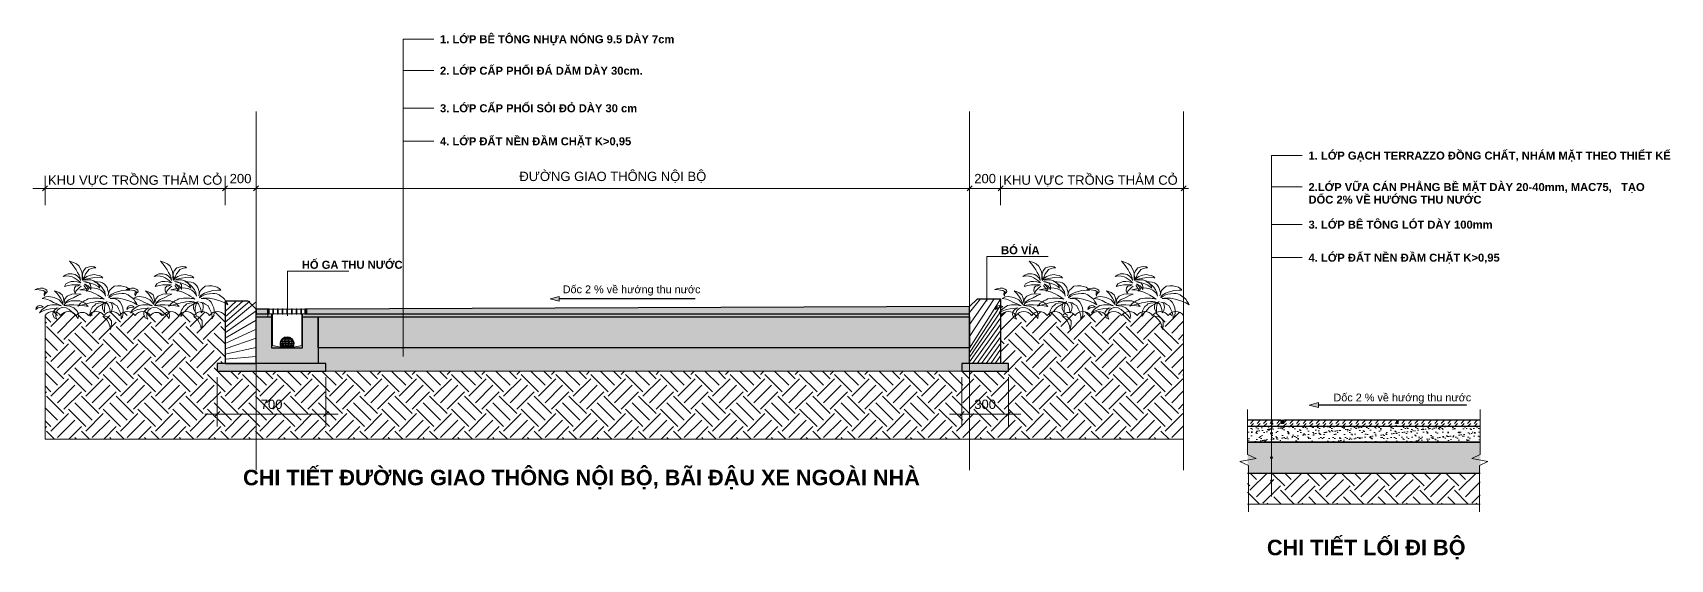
# Model space of a CAD drawing. Header units: millimetres. Extents: x 3688 to 22843, y 1964 to 12296.
# Drawn here: x 12286 to 22843, y 1964 to 5358 of the extents above; entities that cross this region are included whole.
import ezdxf

# ---------------------------------------------------------------- set-up
doc = ezdxf.new("R2010")
doc.units = ezdxf.units.MM
for name, color, linetype, lineweight in [('0-1', 7, 'Continuous', 18), ('A-DETL-GENF', 7, 'Continuous', 18), ('A-DETL-THIN', 7, 'Continuous', 18), ('CHI TIET DUONG GIAO THONG_dwg-1', 7, 'Continuous', 18), ('CHI TIET LOI DI BO_dwg-1', 7, 'Continuous', 18), ('DIM_1_25', 7, 'Continuous', 18), ('G-ANNO-TEXT', 7, 'Continuous', 18), ('G-ANNO-TEXT-1', 7, 'Continuous', 9), ('hatch', 7, 'Continuous', 18), ('NET CAT-2', 250, 'Continuous', 25), ('NETMANH', 7, 'Continuous', 18), ('NETTHAY', 7, 'Continuous', 18)]:
    doc.layers.add(name, color=color, linetype=linetype, lineweight=lineweight)
doc.styles.add('Arial_2', font='arial.ttf', dxfattribs={"height": 60})
doc.styles.add('Arial_3', font='arial.ttf', dxfattribs={"height": 50})
doc.styles.add('Arial_B', font='arialbd.ttf', dxfattribs={"height": 51.587302})
doc.styles.add('Arial_B_1', font='arialbd.ttf', dxfattribs={"height": 100})
pattern_1 = [(188.143, (-53068.3, 60629.23), (-62.528775, 66.718846), [9.525, -104.775]), (133.143, (-53068.3, 60629.23), (-50.61835, -82.90958), [7.62, -83.82]), (238.595, (-53073.51, 60634.79), (-113.14715, -16.19066), [8.095, -89.045]), (184.327, (-53085.25, 60610.31), (-86.92479, 106.09906), [14.287, -157.162]), (234.779, (-53092.49, 60619.15), (-170.9609, -12.9379), [12.143, -133.568]), (129.327, (-53085.25, 60610.31), (-170.96181, -12.93566), [11.43, -125.73]), (159.143, (-53090.47, 60623.516), (-22.34296, 88.66817), [9.525, -104.775]), (104.143, (-53090.47, 60623.52), (-84.46741, -47.97312), [7.62, -83.82]), (209.595, (-53092.33, 60630.905), (-106.81012, 40.69416), [8.095, -89.045]), (175.643, (-53068.297, 60629.23), (-29.360803, -30.458462), [0, -82.804, 0, -85.09, -84.138]), (175.643, (-53068.297, 60629.23), (-29.360803, -30.458462), [-167.894, 0, -84.138]), (145.643, (-53068.297, 60629.23), (-58.30797, -15.01451), [0, -48.514, 0, -80.899, -32.068]), (145.643, (-53068.297, 60629.23), (-58.30797, -15.01451), [-129.413, 0, -32.068]), (105.643, (-53047.203, 60610.332), (-48.583853, 47.371336), [0, -31.75, 0, -99.06, -131.445]), (105.643, (-53047.203, 60610.332), (-48.583853, 47.371336), [-130.81, 0, -131.445]), (95.643, (-53037.744, 60601.86), (-63.64793, 39.952126), [0, -41.275, 0, -65.786, -93.345]), (95.643, (-53037.744, 60601.86), (-63.64793, 39.952126), [-107.061, 0, -93.345])]
pattern_2 = [(45, (-42195.58, 54634.69), (0, 224.5064), [158.75, -158.75]), (45, (-42237.67, 54676.78), (0, 224.5064), [158.75, -158.75]), (45, (-42279.77, 54718.88), (0, 224.5064), [158.75, -158.75]), (135, (-42279.77, 54746.94), (-224.5064, 1e-14), [158.75, -158.75]), (135, (-42237.67, 54789.03), (-224.5064, 1e-14), [158.75, -158.75]), (135, (-42195.58, 54831.13), (-224.5064, 1e-14), [158.75, -158.75])]

# ---------------------------------------------------------------- blocks, each defined once
blk = doc.blocks.new('CHI TIET DUONG GIAO THONG_dwg__ArchTick-2372816-CHI TIẾT CHUNG-CẤU TẠO ĐƯỜNG GIAO THÔNG')
at = {"layer": 'DIM_1_25'}
blk.add_line((3155, 4371), (3123, 4339), dxfattribs=at)
blk = doc.blocks.new('CHI TIET DUONG GIAO THONG_dwg__ArchTick-2372817-CHI TIẾT CHUNG-CẤU TẠO ĐƯỜNG GIAO THÔNG')
at = {"layer": 'NETTHAY'}
blk.add_line((9065, 2916), (9033, 2884), dxfattribs=at)
blk = doc.blocks.new('CHI TIET DUONG GIAO THONG_dwg_tree34-2372818-CHI TIẾT CHUNG-CẤU TẠO ĐƯỜNG GIAO THÔNG')
at = {"layer": 'NETMANH', "flags": 128}
for points in [[(9558, 3725), (9547, 3716), (9536, 3706), (9524, 3692), (9520, 3678), (9513, 3695), (9515, 3714), (9524, 3724), (9539, 3726), (9553, 3732), (9543, 3733), (9519, 3732), (9498, 3732), (9475, 3729), (9450, 3723), (9460, 3739), (9476, 3749), (9493, 3755), (9512, 3755), (9533, 3753), (9547, 3748), (9556, 3745), (9551, 3750), (9540, 3761), (9527, 3770), (9513, 3779), (9500, 3784), (9482, 3789), (9466, 3790), (9442, 3786), (9455, 3796), (9474, 3804), (9499, 3805), (9520, 3800), (9535, 3789), (9548, 3775), (9555, 3761), (9552, 3779), (9546, 3796), (9535, 3813), (9526, 3830), (9512, 3851), (9500, 3867), (9484, 3885), (9510, 3878), (9528, 3869), (9546, 3853), (9555, 3835), (9562, 3820), (9564, 3802), (9567, 3783), (9566, 3763), (9565, 3770), (9564, 3784), (9566, 3805), (9573, 3823), (9589, 3842), (9612, 3850), (9628, 3851), (9644, 3849), (9652, 3843), (9639, 3843), (9625, 3839), (9608, 3832), (9599, 3819), (9586, 3803), (9579, 3784), (9568, 3769), (9570, 3761), (9579, 3776), (9596, 3787), (9618, 3796), (9644, 3799), (9660, 3796), (9677, 3793), (9690, 3786), (9698, 3777), (9692, 3781), (9678, 3782), (9647, 3781), (9620, 3776), (9589, 3770), (9580, 3763), (9595, 3766), (9620, 3765)], [(9340, 3687), (9338, 3698), (9327, 3706), (9314, 3711), (9296, 3711), (9280, 3709), (9269, 3706), (9260, 3701), (9273, 3702), (9287, 3701), (9298, 3699), (9314, 3696), (9325, 3691), (9335, 3686), (9327, 3685), (9321, 3682), (9319, 3677), (9319, 3669), (9323, 3661), (9323, 3669), (9327, 3675), (9330, 3680), (9335, 3683), (9340, 3684)], [(9722, 3620), (9714, 3610), (9712, 3600), (9708, 3587), (9708, 3575), (9708, 3560), (9709, 3553), (9705, 3562), (9699, 3574), (9696, 3581), (9696, 3595), (9698, 3605), (9703, 3613), (9713, 3619), (9726, 3626), (9702, 3613), (9693, 3606), (9682, 3600), (9674, 3595), (9662, 3587), (9651, 3575), (9642, 3563), (9632, 3554), (9627, 3546), (9621, 3538), (9616, 3528), (9615, 3540), (9616, 3557), (9620, 3569), (9625, 3579), (9634, 3593), (9646, 3602), (9654, 3610), (9670, 3614), (9687, 3618), (9705, 3619), (9711, 3620), (9698, 3624), (9683, 3625), (9670, 3626), (9648, 3624), (9629, 3619), (9615, 3616), (9599, 3613), (9582, 3609), (9567, 3605), (9552, 3600), (9536, 3596), (9546, 3605), (9555, 3614), (9566, 3622), (9577, 3630), (9592, 3637), (9603, 3643), (9618, 3645), (9633, 3647), (9645, 3648), (9658, 3648), (9670, 3647), (9681, 3646), (9693, 3645), (9699, 3643), (9706, 3641), (9694, 3650), (9676, 3660), (9666, 3666), (9650, 3676), (9640, 3679), (9628, 3685), (9615, 3690), (9598, 3694), (9584, 3699), (9567, 3701), (9550, 3701), (9581, 3708), (9607, 3711), (9627, 3713), (9644, 3712), (9666, 3707), (9686, 3699), (9699, 3689), (9708, 3678), (9712, 3669), (9715, 3660), (9714, 3672), (9710, 3687), (9703, 3701), (9691, 3718), (9680, 3728), (9667, 3740), (9654, 3748), (9643, 3754), (9661, 3753), (9682, 3751), (9697, 3746), (9708, 3738), (9718, 3727), (9725, 3716), (9729, 3702), (9733, 3691), (9734, 3683), (9734, 3673), (9730, 3662), (9736, 3682), (9742, 3697), (9755, 3710), (9771, 3724), (9795, 3727), (9816, 3727), (9832, 3723), (9850, 3717), (9862, 3709), (9870, 3702), (9872, 3699), (9852, 3698), (9821, 3697), (9801, 3691), (9784, 3686), (9768, 3679), (9757, 3673), (9745, 3666), (9738, 3657), (9736, 3649), (9751, 3660), (9767, 3668), (9783, 3673), (9799, 3676), (9821, 3677)], [(9620, 3765), (9641, 3758), (9662, 3744), (9674, 3729), (9679, 3711), (9667, 3722), (9648, 3733), (9628, 3741), (9613, 3745), (9596, 3748), (9575, 3755), (9591, 3753), (9609, 3746), (9619, 3734)], [(9619, 3734), (9620, 3717), (9620, 3703), (9615, 3713), (9604, 3727), (9585, 3738), (9579, 3737), (9586, 3733), (9601, 3716), (9603, 3703), (9592, 3692), (9593, 3704), (9585, 3719), (9576, 3729)], [(9437, 3588), (9462, 3584), (9482, 3573), (9501, 3557), (9525, 3535), (9540, 3515), (9542, 3538), (9535, 3561), (9511, 3585), (9485, 3596), (9446, 3599), (9481, 3604), (9512, 3605), (9553, 3601), (9580, 3598), (9604, 3593), (9583, 3614), (9549, 3629), (9495, 3631), (9460, 3618), (9449, 3605), (9462, 3623), (9482, 3638), (9508, 3650), (9535, 3665), (9558, 3672), (9529, 3676), (9499, 3673), (9469, 3661), (9454, 3643), (9448, 3618), (9444, 3648), (9436, 3668), (9416, 3684), (9387, 3694), (9406, 3676), (9425, 3648), (9438, 3624), (9442, 3606), (9416, 3637), (9385, 3652), (9350, 3658), (9331, 3656), (9308, 3646), (9336, 3640), (9358, 3633), (9381, 3620), (9409, 3608), (9432, 3598), (9402, 3604), (9370, 3604), (9344, 3600), (9321, 3585), (9304, 3572), (9290, 3553), (9314, 3565), (9337, 3574), (9361, 3578), (9384, 3581), (9411, 3585), (9391, 3574), (9377, 3558), (9376, 3542), (9384, 3521), (9402, 3511), (9395, 3527), (9396, 3545), (9404, 3568), (9419, 3581), (9433, 3586)], [(9821, 3677), (9835, 3677), (9847, 3674), (9862, 3669), (9874, 3658), (9885, 3651), (9897, 3640), (9906, 3626), (9915, 3613), (9919, 3604), (9898, 3616), (9873, 3627), (9851, 3634), (9830, 3641), (9809, 3644), (9800, 3647), (9777, 3648), (9760, 3648), (9745, 3645), (9755, 3645), (9771, 3646), (9785, 3641), (9799, 3632), (9810, 3621), (9818, 3606), (9827, 3585), (9830, 3565), (9830, 3552), (9828, 3538), (9824, 3526), (9816, 3513), (9816, 3532), (9810, 3556), (9800, 3578), (9791, 3597), (9772, 3609), (9760, 3617), (9737, 3622), (9752, 3616), (9758, 3603), (9760, 3587), (9757, 3570), (9752, 3559), (9745, 3552), (9745, 3561), (9744, 3573), (9740, 3586), (9734, 3600), (9728, 3610), (9722, 3617)]]:
    blk.add_lwpolyline(points, dxfattribs=at)
for points in [[(9303, 3598), (9292, 3599), (9284, 3598), (9276, 3595), (9273, 3590), (9269, 3584), (9266, 3575), (9274, 3580), (9281, 3584), (9292, 3587), (9301, 3589), (9309, 3590), (9313, 3591), (9312, 3593)], [(9727, 3526), (9741, 3515), (9753, 3501), (9753, 3484), (9752, 3467), (9747, 3446), (9743, 3469), (9734, 3491), (9725, 3505), (9712, 3518), (9704, 3524), (9699, 3529), (9705, 3530)]]:
    blk.add_lwpolyline(points, close=True, dxfattribs=at)
blk = doc.blocks.new('CHI TIET DUONG GIAO THONG_dwg_A$C2C227CB5-2372819-CHI TIẾT CHUNG-CẤU TẠO ĐƯỜNG GIAO THÔNG')
blk.add_blockref('CHI TIET DUONG GIAO THONG_dwg_tree34-2372818-CHI TIẾT CHUNG-CẤU TẠO ĐƯỜNG GIAO THÔNG', (0, 0))
blk = doc.blocks.new('CHI TIET DUONG GIAO THONG_dwg-2372815-CHI TIẾT CHUNG-CẤU TẠO ĐƯỜNG GIAO THÔNG')
at = {"layer": '0-1'}
h = blk.add_hatch(dxfattribs=at)
h.set_pattern_fill('FP_12', color=256, style=0, pattern_type=2)
h.set_pattern_definition([(188.143, (-53068.3, 60629.23), (-125.0577, 133.43868), [19.05, -209.55]), (133.143, (-53068.3, 60629.23), (-101.23738, -165.81843), [15.24, -167.641]), (238.595, (-53078.72, 60640.35), (-226.29482, -32.38218), [16.19, -178.09]), (184.327, (-53102.2, 60591.4), (-173.8486, 212.1982), [28.575, -314.325]), (234.779, (-53116.68, 60609.08), (-341.9226, -25.87524), [24.285, -267.136]), (129.327, (-53102.2, 60591.4), (-341.9222, -25.8715), [22.86, -251.46]), (159.143, (-53112.64, 60617.8), (-44.68557, 177.33727), [19.05, -209.55]), (104.143, (-53112.64, 60617.8), (-168.93482, -95.94625), [15.24, -167.64]), (209.595, (-53116.36, 60632.58), (-213.6211, 81.3878), [16.19, -178.09]), (175.643, (-53068.3, 60629.23), (-58.721606, -60.916924), [0, -165.608, 0, -170.18, -168.275]), (175.643, (-53068.3, 60629.23), (-58.721606, -60.916924), [-335.788, 0, -168.275]), (145.643, (-53068.3, 60629.23), (-116.61594, -30.02902), [0, -97.028, 0, -161.798, -64.135]), (145.643, (-53068.3, 60629.23), (-116.61594, -30.02902), [-258.826, 0, -64.135]), (105.643, (-53026.11, 60591.435), (-97.16674, 94.74294), [0, -63.5, 0, -198.12, -262.89]), (105.643, (-53026.11, 60591.435), (-97.16674, 94.74294), [-261.62, 0, -262.89]), (95.643, (-53007.19, 60574.49), (-127.29486, 79.90435), [0, -82.55, 0, -131.572, -186.69]), (95.643, (-53007.19, 60574.49), (-127.29486, 79.90435), [-214.122, 0, -186.69])])
h.paths.add_polyline_path([(4799, 3327), (4799, 3527), (9099, 3527), (9099, 3547), (4794, 3547), (4794, 3341), (4739, 3331), (4660, 3331), (4604, 3341), (4604, 3547), (4499, 3547), (4499, 3527), (4599, 3527), (4599, 3327)])
at = {"layer": 'A-DETL-GENF'}
blk.add_hatch(color=256, dxfattribs=at).paths.add_polyline_path([(6453, 3627), (6453, 3642), (7329, 3642), (7329, 3644), (6453, 3644), (6453, 3658), (6394, 3643)])
at = {"layer": 'hatch'}
h = blk.add_hatch(dxfattribs=at)
h.set_pattern_fill('FP_13', color=256, style=0, pattern_type=2)
h.set_pattern_definition([(45, (-608986770.747, -999945172.77), (-26.5165042945, 26.5165042945), [])])
h.paths.add_polyline_path([(4499, 3227), (4499, 3627), (4349, 3627), (4299, 3577), (4299, 3227), (4452, 3227)])
h = blk.add_hatch(dxfattribs=at)
h.set_pattern_fill('FP_8', color=256, style=0, pattern_type=2)
h.set_pattern_definition([(0, (-53068.297, 60629.23), (20.32, 20.32), [39.688, -0.953]), (0, (-53088.617, 60630.183), (20.32, 20.32), [39.688, -0.953]), (90, (-53068.297, 60629.23), (-20.32, 20.32), [0, -21.273, 19.368, 0]), (90, (-53069.25, 60629.23), (-20.32, 20.32), [0, -21.273, 19.368, 0])])
h.paths.add_polyline_path([(4499, 3547), (4574, 3547), (4574, 3577), (4499, 3577), (4499, 3547)])
h.paths.add_polyline_path([(9099, 3547), (9099, 3593), (4824, 3577), (4824, 3547), (9099, 3547)])
h = blk.add_hatch(dxfattribs=at)
h.set_pattern_fill('FP_9', color=256, style=0, pattern_type=2)
h.set_pattern_definition([(45, (-608981970.742, -999945172.77), (-26.5165042945, 26.5165042945), [])])
h.paths.add_polyline_path([(9099, 3227), (9299, 3227), (9299, 3643), (9149, 3643), (9099, 3593), (9099, 3327)])
h = blk.add_hatch(dxfattribs=at)
h.set_pattern_fill('FP_14', color=256, style=0, pattern_type=2)
h.set_pattern_definition([(45, (-53068.3, 60629.23), (0, 224.5064), [158.75, -158.75]), (45, (-53110.39, 60671.32), (0, 224.5064), [158.75, -158.75]), (45, (-53152.49, 60713.42), (0, 224.5064), [158.75, -158.75]), (135, (-53152.49, 60741.48), (-224.5064, 1e-14), [158.75, -158.75]), (135, (-53110.39, 60783.58), (-224.5064, 1e-14), [158.75, -158.75]), (135, (-53068.3, 60825.67), (-224.5064, 1e-14), [158.75, -158.75])])
h.paths.add_polyline_path([(6796, 2739), (10479, 2739), (10479, 3535), (10469, 3546), (10457, 3554), (10444, 3560), (10429, 3561), (10415, 3560), (10401, 3554), (10389, 3546), (10379, 3535), (10369, 3546), (10357, 3554), (10344, 3560), (10329, 3561), (10315, 3560), (10301, 3554), (10289, 3546), (10279, 3535), (10269, 3546), (10257, 3554), (10244, 3560), (10229, 3561), (10215, 3560), (10201, 3554), (10189, 3546), (10179, 3535), (10169, 3546), (10157, 3554), (10144, 3560), (10129, 3561), (10115, 3560), (10101, 3554), (10089, 3546), (10079, 3535), (10069, 3546), (10057, 3554), (10044, 3560), (10029, 3561), (10015, 3560), (10001, 3554), (9989, 3546), (9979, 3535), (9969, 3546), (9957, 3554), (9944, 3560), (9929, 3561), (9915, 3560), (9901, 3554), (9889, 3546), (9879, 3535), (9869, 3546), (9857, 3554), (9844, 3560), (9829, 3561), (9815, 3560), (9801, 3554), (9789, 3546), (9779, 3535), (9771, 3544), (9762, 3551), (9751, 3555), (9739, 3556), (9728, 3555), (9717, 3551), (9707, 3544), (9699, 3535), (9689, 3546), (9677, 3554), (9664, 3560), (9649, 3561), (9635, 3560), (9621, 3554), (9608, 3545), (9599, 3535), (9589, 3546), (9577, 3554), (9564, 3560), (9549, 3561), (9535, 3560), (9521, 3554), (9509, 3546), (9499, 3535), (9489, 3546), (9477, 3554), (9464, 3560), (9449, 3561), (9435, 3560), (9421, 3554), (9409, 3546), (9399, 3535), (9389, 3546), (9377, 3554), (9364, 3560), (9349, 3561), (9335, 3560), (9321, 3554), (9309, 3546), (9299, 3535), (9299, 3227), (9349, 3227), (9349, 3177), (4249, 3177), (4249, 3227), (4299, 3227), (4299, 3535), (4289, 3546), (4277, 3554), (4264, 3559), (4249, 3561), (4235, 3559), (4221, 3554), (4209, 3546), (4199, 3535), (4189, 3546), (4177, 3554), (4164, 3559), (4149, 3561), (4135, 3559), (4121, 3554), (4109, 3546), (4099, 3535), (4089, 3546), (4077, 3554), (4064, 3559), (4049, 3561), (4035, 3559), (4021, 3554), (4009, 3546), (3999, 3535), (3989, 3546), (3977, 3554), (3964, 3559), (3949, 3561), (3935, 3559), (3921, 3554), (3909, 3546), (3899, 3535), (3891, 3544), (3882, 3550), (3871, 3554), (3859, 3556), (3848, 3554), (3837, 3550), (3827, 3544), (3819, 3535), (3809, 3546), (3797, 3554), (3784, 3559), (3769, 3561), (3755, 3559), (3741, 3554), (3729, 3546), (3719, 3535), (3709, 3546), (3697, 3554), (3684, 3559), (3669, 3561), (3655, 3559), (3641, 3554), (3629, 3546), (3619, 3535), (3609, 3546), (3597, 3554), (3584, 3559), (3569, 3561), (3555, 3559), (3541, 3554), (3529, 3546), (3519, 3535), (3509, 3546), (3497, 3554), (3484, 3559), (3469, 3561), (3455, 3559), (3441, 3554), (3429, 3546), (3419, 3535), (3411, 3544), (3402, 3550), (3391, 3554), (3379, 3556), (3368, 3554), (3357, 3550), (3347, 3544), (3339, 3535), (3329, 3546), (3317, 3554), (3304, 3559), (3289, 3561), (3275, 3559), (3261, 3554), (3249, 3546), (3239, 3535), (3229, 3546), (3217, 3554), (3204, 3559), (3189, 3561), (3175, 3559), (3161, 3554), (3149, 3546), (3139, 3535), (3139, 2739), (4921, 2739)])
h = blk.add_hatch(dxfattribs=at)
h.set_pattern_fill('FP_10', color=256, style=0, pattern_type=2)
h.set_pattern_definition([(140, (-53068.297, 60629.23), (6.274867, 71.726378), [7.5, -82.5]), (85, (-53068.3, 60629.23), (-75.21952, -13.874986), [6, -66]), (190.451, (-53067.774, 60635.21), (-68.943737, 57.85172), [6.374, -70.114]), (136.184, (-53088.3, 60629.23), (16.55217, 106.72357), [11.25, -123.75]), (186.636, (-53086.92, 60638.12), (-97.41269, 93.46605), [9.561, -105.171]), (81.184, (-53088.3, 60629.23), (-97.41197, 93.46679), [9, -99]), (111, (-53083.297, 60639.23), (40.26176, 59.691188), [7.5, -82.5]), (316, (-53083.3, 60639.23), (36.55429, 67.188356), [6, -66]), (161.451, (-53079.94, 60644.204), (-32.25248, 84.02284), [6.374, -70.114]), (157.5, (-53068.297, 60629.23), (-29.437446, -15.591618), [0, -65.2, 0, -67, -66.25]), (157.5, (-53068.297, 60629.23), (-29.437446, -15.591618), [-132.2, 0, -66.25]), (94.5, (-53068.297, 60629.23), (-38.010319, 28.335092), [0, -38.2, 0, -63.7, -25.25]), (94.5, (-53068.297, 60629.23), (-38.010319, 28.335092), [-101.9, 0, -25.25]), (57.5, (-53068.297, 60606.93), (2.255487, 53.382244), [0, -25, 0, -78, -103.5]), (57.5, (-53068.297, 60606.93), (2.255487, 53.382244), [-103, 0, -103.5]), (47.5, (-53068.297, 60596.93), (-10.010498, 58.318617), [0, -32.5, 0, -51.8, -73.5]), (47.5, (-53068.297, 60596.93), (-10.010498, 58.318617), [-84.3, 0, -73.5]), (45, (-53068.297, 60629.23), (-30.052038, 30.052038), []), (45, (-53080.547, 60629.23), (-30.052038, 30.052038), [])])
h.paths.add_polyline_path([(4899, 3227), (4899, 3327), (9099, 3327), (9099, 3527), (4799, 3527), (4799, 3327), (4599, 3327), (4599, 3527), (4499, 3527), (4499, 3227)])
h = blk.add_hatch(dxfattribs=at)
h.set_pattern_fill('FP_11', color=256, style=0, pattern_type=2)
h.set_pattern_definition(pattern_1)
h.paths.add_polyline_path([(4949, 3177), (9049, 3177), (9049, 3227), (9099, 3227), (9099, 3327), (4899, 3327), (4899, 3227), (4949, 3227)])
h = blk.add_hatch(dxfattribs=at)
h.set_pattern_fill('FP_11', color=256, style=0, pattern_type=2)
h.set_pattern_definition(pattern_1)
h.paths.add_polyline_path([(9299, 3177), (9349, 3177), (9349, 3227), (9049, 3227), (9049, 3177), (9140, 3177)])
h.paths.add_polyline_path([(4921, 3177), (4949, 3177), (4949, 3227), (4249, 3227), (4249, 3177), (4899, 3177)])
at = {"layer": '0-1'}
for p, q in [((4499, 4850), (4499, 2539)), ((9099, 4850), (9099, 2539)), ((10479, 4850), (10479, 2539))]:
    blk.add_line(p, q, dxfattribs=at)
at = {"layer": '0-1', "flags": 128}
for points in [[(4249, 3177), (4249, 3227), (4299, 3227), (4299, 3535)], [(4899, 3327), (4899, 3227), (4949, 3227), (4949, 3177), (9049, 3177), (9049, 3227), (9099, 3227), (9099, 3327), (4899, 3327)]]:
    blk.add_lwpolyline(points, dxfattribs=at)
at = {"layer": 'A-DETL-THIN', "flags": 128}
blk.add_lwpolyline([(7329, 3644), (6453, 3644), (6453, 3658), (6394, 3643), (6453, 3627), (6453, 3642), (7329, 3642)], dxfattribs=at)
at = {"layer": 'DIM_1_25'}
for p, q in [((3139, 4247), (3139, 4435)), ((10479, 4247), (10479, 4435)), ((3059, 4355), (4379, 4355)), ((4219, 4355), (4579, 4355)), ((4419, 4355), (9179, 4355)), ((9019, 4355), (9379, 4355))]:
    blk.add_line(p, q, dxfattribs=at)
at = {"layer": 'DIM_1_25', "flags": 128}
for points in [[(4299, 4435), (4299, 4247)], [(4499, 4435), (4499, 4247)], [(9099, 4435), (9099, 4247)], [(9299, 4435), (9299, 4247)]]:
    blk.add_lwpolyline(points, close=True, dxfattribs=at)
blk.add_lwpolyline([(9267, 4355), (9299, 4355), (10479, 4355), (10511, 4355)], dxfattribs=at)
at = {"layer": 'G-ANNO-TEXT'}
for p, q in [((5447, 3572), (5447, 5149)), ((5447, 5114), (5644, 5114)), ((5447, 3526), (5447, 5003)), ((5447, 4872), (5644, 4872)), ((5447, 3464), (5447, 4754)), ((5447, 4659), (5644, 4659)), ((5447, 3369), (5447, 4520)), ((5447, 3271), (5447, 4303))]:
    blk.add_line(p, q, dxfattribs=at)
at = {"layer": 'G-ANNO-TEXT', "flags": 128}
for points in [[(5447, 3602), (5447, 5317), (5644, 5317)], [(9210, 3627), (9210, 3915), (9606, 3915)], [(4702, 3533), (4702, 3821), (5098, 3821)]]:
    blk.add_lwpolyline(points, dxfattribs=at)
at = {"layer": 'hatch'}
for p, q in [((4688, 3396), (4694, 3331)), ((4699, 3398), (4699, 3331)), ((4710, 3396), (4705, 3331)), ((4655, 3345), (4743, 3345)), ((4657, 3336), (4741, 3336))]:
    blk.add_line(p, q, dxfattribs=at)
at = {"layer": 'hatch', "flags": 128}
for points in [[(3139, 3535), (3139, 2739), (10479, 2739), (10479, 3535)], [(9299, 3535), (9299, 3227), (9349, 3227), (9349, 3177), (4249, 3177), (4249, 3227), (4299, 3227), (4299, 3535)], [(4724, 3331), (4736, 3379), (4662, 3379), (4674, 3331)], [(4718, 3331), (4729, 3387), (4669, 3387), (4681, 3331)], [(4710, 3331), (4720, 3393), (4678, 3393), (4688, 3331)], [(4735, 3331), (4744, 3355), (4654, 3355), (4663, 3331)], [(4730, 3331), (4742, 3368), (4657, 3368), (4668, 3331)]]:
    blk.add_lwpolyline(points, dxfattribs=at)
blk.add_lwpolyline([(4599, 3547), (4599, 3327), (4799, 3327), (4799, 3547), (4794, 3547), (4794, 3341), (4739, 3331), (4660, 3331), (4604, 3341), (4604, 3547)], close=True, dxfattribs=at)
at = {"layer": 'hatch'}
for centre, radius, start, end in [((3189, 3500), 61, 35, 145), ((3289, 3500), 61, 35, 145), ((3379, 3507), 48.8, 35, 145), ((3469, 3500), 61, 35, 145), ((3569, 3500), 61, 35, 145), ((3669, 3500), 61, 35, 145), ((3769, 3500), 61, 35, 145), ((3859, 3507), 48.8, 35, 145), ((3949, 3500), 61, 35, 145), ((4049, 3500), 61, 35, 145), ((4149, 3500), 61, 35, 145), ((4249, 3500), 61, 35, 145), ((9349, 3500), 61, 35, 145), ((9449, 3500), 61, 35, 145), ((9549, 3500), 61, 35, 145), ((9649, 3500), 61, 35, 145), ((9739, 3507), 48.8, 35, 145), ((9829, 3500), 61, 35, 145), ((9929, 3500), 61, 35, 145), ((10029, 3500), 61, 35, 145), ((10129, 3500), 61, 35, 145), ((10229, 3500), 61, 35, 144.9941), ((10329, 3500), 61, 35, 145), ((10429, 3500), 61, 35, 145), ((4699, 3353), 45, 324.913, 215.087)]:
    blk.add_arc(centre, radius, start, end, dxfattribs=at)
at = {"layer": 'NET CAT-2', "flags": 128}
for points in [[(4499, 3577), (4449, 3627), (4299, 3627), (4299, 3227), (4499, 3227)], [(9099, 3593), (4824, 3577), (4824, 3547), (9099, 3547)], [(9099, 3593), (9149, 3643), (9299, 3643), (9299, 3227), (9099, 3227)], [(4574, 3547), (4574, 3577), (4499, 3577), (4499, 3547), (4574, 3547), (4584, 3547), (4584, 3577), (4574, 3577)], [(4607, 3547), (4612, 3547), (4612, 3577), (4607, 3577)], [(4637, 3547), (4642, 3547), (4642, 3577), (4637, 3577)], [(4667, 3547), (4672, 3547), (4672, 3577), (4667, 3577)], [(4697, 3547), (4702, 3547), (4702, 3577), (4697, 3577)], [(4727, 3547), (4732, 3547), (4732, 3577), (4727, 3577)], [(4757, 3547), (4762, 3547), (4762, 3577), (4757, 3577)], [(4787, 3547), (4792, 3547), (4792, 3577), (4787, 3577)], [(4814, 3547), (4824, 3547), (4824, 3577), (4814, 3577)], [(9099, 3327), (4899, 3327), (4899, 3527), (9099, 3527), (9099, 3477)], [(4249, 3177), (4949, 3177), (4949, 3227), (4249, 3227)], [(9049, 3177), (9349, 3177), (9349, 3227), (9049, 3227)]]:
    blk.add_lwpolyline(points, close=True, dxfattribs=at)
blk.add_lwpolyline([(4499, 3327), (4499, 3527), (4599, 3527), (4599, 3327), (4799, 3327), (4799, 3527), (4899, 3527), (4899, 3227), (4499, 3227), (4499, 3327)], dxfattribs=at)
at = {"layer": 'NETMANH'}
for p, q in [((4579, 3577), (4819, 3577)), ((4584, 3547), (4800, 3547))]:
    blk.add_line(p, q, dxfattribs=at)
at = {"layer": 'NETMANH', "flags": 128}
for points in [[(4574, 3547), (4599, 3547), (4599, 3527), (4574, 3527)], [(4799, 3547), (9099, 3547), (9099, 3527), (4799, 3527)]]:
    blk.add_lwpolyline(points, close=True, dxfattribs=at)
at = {"layer": 'NETTHAY'}
for p, q in [((4249, 3137), (4249, 2820)), ((4949, 3137), (4949, 2820)), ((9049, 3137), (9049, 2820)), ((9349, 3137), (9349, 2820)), ((5029, 2900), (4169, 2900)), ((8969, 2900), (9429, 2900))]:
    blk.add_line(p, q, dxfattribs=at)
at = {"layer": 'NETTHAY', "flags": 128}
blk.add_lwpolyline([(9049, 3227), (9049, 3177), (4949, 3177), (4949, 3227), (4899, 3227), (4899, 3327), (9099, 3327), (9099, 3377), (9099, 3227)], close=True, dxfattribs=at)
for name, p in [('CHI TIET DUONG GIAO THONG_dwg__ArchTick-2372816-CHI TIẾT CHUNG-CẤU TẠO ĐƯỜNG GIAO THÔNG', (0, 0)), ('CHI TIET DUONG GIAO THONG_dwg__ArchTick-2372816-CHI TIẾT CHUNG-CẤU TẠO ĐƯỜNG GIAO THÔNG', (1160, 0)), ('CHI TIET DUONG GIAO THONG_dwg__ArchTick-2372816-CHI TIẾT CHUNG-CẤU TẠO ĐƯỜNG GIAO THÔNG', (1360, 0)), ('CHI TIET DUONG GIAO THONG_dwg__ArchTick-2372816-CHI TIẾT CHUNG-CẤU TẠO ĐƯỜNG GIAO THÔNG', (5960, 0)), ('CHI TIET DUONG GIAO THONG_dwg__ArchTick-2372816-CHI TIẾT CHUNG-CẤU TẠO ĐƯỜNG GIAO THÔNG', (7340, 0)), ('CHI TIET DUONG GIAO THONG_dwg_A$C2C227CB5-2372819-CHI TIẾT CHUNG-CẤU TẠO ĐƯỜNG GIAO THÔNG', (-6187, 0)), ('CHI TIET DUONG GIAO THONG_dwg_A$C2C227CB5-2372819-CHI TIẾT CHUNG-CẤU TẠO ĐƯỜNG GIAO THÔNG', (-5601, 0)), ('CHI TIET DUONG GIAO THONG_dwg_A$C2C227CB5-2372819-CHI TIẾT CHUNG-CẤU TẠO ĐƯỜNG GIAO THÔNG', (0, 0)), ('CHI TIET DUONG GIAO THONG_dwg_A$C2C227CB5-2372819-CHI TIẾT CHUNG-CẤU TẠO ĐƯỜNG GIAO THÔNG', (595, 0)), ('CHI TIET DUONG GIAO THONG_dwg__ArchTick-2372817-CHI TIẾT CHUNG-CẤU TẠO ĐƯỜNG GIAO THÔNG', (-4800, 0)), ('CHI TIET DUONG GIAO THONG_dwg__ArchTick-2372817-CHI TIẾT CHUNG-CẤU TẠO ĐƯỜNG GIAO THÔNG', (0, 0))]:
    blk.add_blockref(name, p)
at = {"rotation": 180}
for name, p in [('CHI TIET DUONG GIAO THONG_dwg__ArchTick-2372816-CHI TIẾT CHUNG-CẤU TẠO ĐƯỜNG GIAO THÔNG', (7438, 8710)), ('CHI TIET DUONG GIAO THONG_dwg__ArchTick-2372816-CHI TIẾT CHUNG-CẤU TẠO ĐƯỜNG GIAO THÔNG', (7638, 8710)), ('CHI TIET DUONG GIAO THONG_dwg__ArchTick-2372816-CHI TIẾT CHUNG-CẤU TẠO ĐƯỜNG GIAO THÔNG', (12238, 8710)), ('CHI TIET DUONG GIAO THONG_dwg__ArchTick-2372816-CHI TIẾT CHUNG-CẤU TẠO ĐƯỜNG GIAO THÔNG', (12438, 8710)), ('CHI TIET DUONG GIAO THONG_dwg__ArchTick-2372816-CHI TIẾT CHUNG-CẤU TẠO ĐƯỜNG GIAO THÔNG', (12438, 8710)), ('CHI TIET DUONG GIAO THONG_dwg__ArchTick-2372817-CHI TIẾT CHUNG-CẤU TẠO ĐƯỜNG GIAO THÔNG', (13998, 5800)), ('CHI TIET DUONG GIAO THONG_dwg__ArchTick-2372817-CHI TIẾT CHUNG-CẤU TẠO ĐƯỜNG GIAO THÔNG', (18398, 5800))]:
    blk.add_blockref(name, p, dxfattribs=at)
at = {"layer": 'DIM_1_25', "char_height": 60, "attachment_point": 2, "line_spacing_factor": 0.941778, "style": 'Arial_2'}
for s, insert, width in [('KHU V\\fArial|b0|i0|c254|p34|;ỰC TRỒNG THẢM CỎ', (3719, 4438), 1339.87), ('200', (4399, 4448), 167.48), ('ĐƯ\\fArial|b0|i0|c254|p34|;ỜNG GIAO THÔNG NỘI BỘ', (6799, 4462), 1438.3), ('200', (9199, 4448), 167.48), ('KHU V\\fArial|b0|i0|c254|p34|;ỰC TRỒNG THẢM CỎ', (9879, 4438), 1339.87)]:
    blk.add_mtext(s, dxfattribs=dict(at, insert=insert, width=width))
at = {"layer": 'G-ANNO-TEXT', "attachment_point": 1, "line_spacing_factor": 0.941778}
for s, insert, char_height, width, style in [('1. L\\fArial|b1|i0|c254|p34|;ỚP BÊ TÔNG NHỰA NÓNG 9.5 DÀY 7cm', (5685, 5342), 51.59, 1756.81, 'Arial_B'), ('2. L\\fArial|b1|i0|c254|p34|;ỚP CẤP PHỐI ĐÁ DĂM DÀY 30cm.', (5685, 5139), 51.59, 1516.25, 'Arial_B'), ('3. L\\fArial|b1|i0|c254|p34|;ỚP CẤP PHỐI SỎI ĐỎ DÀY 30 cm', (5685, 4897), 51.59, 1476.46, 'Arial_B'), ('4. L\\fArial|b1|i0|c254|p34|;ỚP ĐẤT NỀN ĐẦM CHẶT K>0,95', (5685, 4684), 51.59, 1428.71, 'Arial_B'), ('BÓ V\\fArial|b1|i0|c254|p34|;ỈA', (9302, 3982), 51.59, 287.09, 'Arial_B'), ('H\\fArial|b1|i0|c254|p34|;Ố GA THU NƯỚC', (4794, 3888), 51.59, 755.37, 'Arial_B'), ('D\\fArial|b0|i0|c254|p34|;ốc 2 % về hướng thu nước', (6476, 3729), 50, 1061.43, 'Arial_3')]:
    blk.add_mtext(s, dxfattribs=dict(at, insert=insert, char_height=char_height, width=width, style=style))
at = {"layer": 'NETTHAY', "char_height": 60, "width": 167.48, "attachment_point": 2, "line_spacing_factor": 0.941778, "style": 'Arial_2'}
for s, insert in [('700', (4599, 2993)), ('300', (9199, 2993))]:
    blk.add_mtext(s, dxfattribs=dict(at, insert=insert))
blk = doc.blocks.new('CHI TIET LOI DI BO_dwg-2372854-CHI TIẾT CHUNG-CẤU TẠO LỐI ĐI BỘ')
at = {"layer": 'A-DETL-GENF'}
for points in [[(3605, 2942), (3605, 2958), (4559, 2958), (4559, 2960), (3605, 2960), (3605, 2974), (3545, 2958)], [(3362, 2840), (3382, 2840), (3382, 2860), (3362, 2860)], [(4108, 2840), (4118, 2840), (4118, 2860), (4108, 2860)]]:
    blk.add_hatch(color=256, dxfattribs=at).paths.add_polyline_path(points)
h = blk.add_hatch(dxfattribs=at)
h.set_pattern_fill('FP_17', color=256, style=0, pattern_type=2)
h.set_pattern_definition([(45, (-19268.013, 3782.983), (-21.213203, 21.213203), [])])
h.paths.add_polyline_path([(3299, 2840), (3362, 2840), (3362, 2860), (3148, 2860), (3148, 2840), (3299, 2840)])
h.paths.add_polyline_path([(4648, 2840), (4648, 2860), (4118, 2860), (4118, 2840), (4438, 2840)])
h.paths.add_polyline_path([(4108, 2840), (4108, 2860), (3382, 2860), (3382, 2840), (3757, 2840)])
h = blk.add_hatch(dxfattribs=at)
h.set_pattern_fill('FP_19', color=256, style=0, pattern_type=2)
h.set_pattern_definition([(45, (-19268.013, 3762.983), (-21.213203, 21.213203), [])])
h.paths.add_polyline_path([(4108, 2820), (4108, 2840), (3382, 2840), (3382, 2820), (3757, 2820)])
h.paths.add_polyline_path([(3362, 2820), (3362, 2840), (3148, 2840), (3148, 2820), (3246, 2820)])
h.paths.add_polyline_path([(4438, 2820), (4648, 2820), (4648, 2840), (4118, 2840), (4118, 2820)])
h = blk.add_hatch(dxfattribs=at)
h.set_pattern_fill('FP_16', color=256, style=0, pattern_type=2)
h.set_pattern_definition([(37.5, (47231.532, 57911.118), (-1.600312, 48.94136), [0, -38.608, 0, -43.18, -41.275]), (37.5, (47231.532, 57911.118), (-1.600312, 48.94136), [-81.788, 0, -41.275]), (7.5, (47231.53, 57911.12), (44.952104, 71.68268), [0, -20.828, 0, -34.798, -13.335]), (7.5, (47231.53, 57911.12), (44.952104, 71.68268), [-55.626, 0, -13.335]), (327.5, (47200.29, 57911.12), (79.098792, 0.143765), [0, -12.7, 0, -45.72, -59.69]), (327.5, (47200.29, 57911.12), (79.098792, 0.143765), [-58.42, 0, -59.69]), (317.5, (47200.29, 57911.12), (76.355215, 22.293055), [0, -6.35, 0, -29.972, -34.29]), (317.5, (47200.29, 57911.12), (76.355215, 22.293055), [-36.322, 0, -34.29])])
h.paths.add_polyline_path([(4438, 2720), (4648, 2720), (4648, 2820), (3148, 2820), (3148, 2720), (4118, 2720)])
h = blk.add_hatch(dxfattribs=at)
h.set_pattern_fill('FP_15', color=256, style=0, pattern_type=2)
h.set_pattern_definition([(50, (47231.53, 57911.12), (54.655453, -4.781508), [5.715, -62.865]), (355, (47231.53, 57911.12), (-10.572763, 57.316584), [4.572, -50.292]), (100.451, (47236.087, 57910.72), (44.08277, 52.534908), [4.857, -53.427]), (46.184, (47231.53, 57926.36), (81.32374, -12.61291), [8.573, -94.298]), (96.636, (47238.31, 57925.31), (71.2202, 74.2286), [7.286, -80.141]), (351.184, (47231.53, 57926.36), (71.22166, 74.22739), [6.858, -75.438]), (21, (47239.15, 57922.55), (45.484615, -30.67949), [5.715, -62.865]), (326, (47239.15, 57922.55), (18.540484, 55.25599), [4.572, -50.292]), (71.451, (47242.94, 57919.99), (64.025087, 24.576316), [4.857, -53.427]), (37.5, (47231.532, 57911.118), (0.9260947, 25.3667183), [0, -49.682, 0, -51.054, -50.482]), (37.5, (47231.532, 57911.118), (0.9260947, 25.3667183), [-100.736, 0, -50.482]), (7.5, (47231.532, 57911.118), (20.045581, 30.054595), [0, -29.108, 0, -48.539, -19.24]), (7.5, (47231.532, 57911.118), (20.045581, 30.054595), [-77.648, 0, -19.24]), (327.5, (47214.54, 57911.118), (40.6768164, -1.7188194), [0, -19.05, 0, -59.436, -78.867]), (327.5, (47214.54, 57911.118), (40.6768164, -1.7188194), [-78.486, 0, -78.867]), (317.5, (47206.92, 57911.118), (44.438316, 7.627942), [0, -24.765, 0, -39.472, -56.007]), (317.5, (47206.92, 57911.118), (44.438316, 7.627942), [-64.237, 0, -56.007])])
h.paths.add_polyline_path([(4438, 2520), (4648, 2520), (4648, 2720), (3148, 2720), (3148, 2520), (3757, 2520)])
at = {"layer": 'G-ANNO-TEXT'}
for points in [[(3302, 2839), (3304, 2839), (3306, 2840), (3307, 2841), (3308, 2842), (3309, 2844), (3309, 2846), (3309, 2848), (3308, 2849), (3307, 2851), (3306, 2852), (3304, 2853), (3302, 2853), (3301, 2853), (3299, 2852), (3297, 2851), (3296, 2849), (3296, 2848), (3295, 2846), (3296, 2844), (3296, 2842), (3297, 2841), (3299, 2840), (3301, 2839)], [(3302, 2769), (3304, 2769), (3306, 2770), (3307, 2771), (3309, 2773), (3309, 2774), (3309, 2776), (3309, 2778), (3309, 2780), (3307, 2781), (3306, 2782), (3304, 2783), (3302, 2783), (3301, 2783), (3299, 2782), (3298, 2781), (3296, 2780), (3296, 2778), (3295, 2776), (3296, 2774), (3296, 2773), (3298, 2771), (3299, 2770), (3301, 2769)], [(3302, 2612), (3304, 2612), (3306, 2613), (3307, 2614), (3309, 2616), (3309, 2617), (3309, 2619), (3309, 2621), (3309, 2623), (3307, 2624), (3306, 2625), (3304, 2626), (3302, 2626), (3301, 2626), (3299, 2625), (3298, 2624), (3296, 2622), (3296, 2621), (3295, 2619), (3296, 2617), (3296, 2616), (3298, 2614), (3299, 2613), (3301, 2612)], [(3302, 2463), (3304, 2463), (3306, 2464), (3307, 2465), (3309, 2466), (3309, 2468), (3309, 2470), (3309, 2471), (3309, 2473), (3307, 2475), (3306, 2476), (3304, 2476), (3302, 2477), (3301, 2476), (3299, 2476), (3298, 2475), (3296, 2473), (3296, 2471), (3295, 2470), (3296, 2468), (3296, 2466), (3298, 2465), (3299, 2464), (3301, 2463)]]:
    blk.add_hatch(color=256, dxfattribs=at).paths.add_polyline_path(points)
at = {"layer": 'hatch'}
h = blk.add_hatch(dxfattribs=at)
h.set_pattern_fill('FP_18', color=256, style=0, pattern_type=2)
h.set_pattern_definition(pattern_2)
h.paths.add_polyline_path([(4648, 2418), (4648, 2518), (3148, 2518), (3148, 2418), (4438, 2418)])
h = blk.add_hatch(dxfattribs=at)
h.set_pattern_fill('FP_18', color=256, style=0, pattern_type=2)
h.set_pattern_definition(pattern_2)
h.paths.add_polyline_path([(3757, 2320), (4648, 2320), (4648, 2420), (3148, 2420), (3148, 2320)])
at = {"layer": 'A-DETL-THIN'}
blk.add_line((4648, 2520), (3148, 2520), dxfattribs=at)
at = {"layer": 'A-DETL-THIN', "flags": 128}
for points in [[(3605, 2960), (3605, 2974), (3545, 2958), (3605, 2942), (3605, 2958), (4559, 2958), (4559, 2960)], [(3382, 2860), (3362, 2860), (3362, 2840), (3382, 2840)], [(4118, 2860), (4108, 2860), (4108, 2840), (4118, 2840)]]:
    blk.add_lwpolyline(points, close=True, dxfattribs=at)
at = {"layer": 'G-ANNO-TEXT'}
for p, q in [((3302, 2822), (3302, 4400)), ((3302, 4364), (3500, 4364)), ((3302, 2776), (3302, 4253)), ((3302, 4122), (3500, 4122)), ((3302, 2714), (3302, 4004)), ((3302, 3909), (3500, 3909)), ((3302, 2619), (3302, 3770)), ((3302, 2522), (3302, 3553)), ((3302, 2470), (3302, 3390)), ((3302, 2369), (3302, 3213))]:
    blk.add_line(p, q, dxfattribs=at)
at = {"layer": 'G-ANNO-TEXT', "flags": 128}
blk.add_lwpolyline([(3302, 2852), (3302, 4567), (3500, 4567)], dxfattribs=at)
at = {"layer": 'G-ANNO-TEXT'}
for centre in [(3302, 2846), (3302, 2776), (3302, 2619), (3302, 2470)]:
    blk.add_circle(centre, 7, dxfattribs=at)
at = {"layer": 'hatch'}
blk.add_line((3148, 2320), (4648, 2320), dxfattribs=at)
at = {"layer": 'hatch', "flags": 128}
for points in [[(3153, 2269), (3153, 2569), (3099, 2594), (3203, 2614), (3148, 2640), (3148, 2930)], [(4643, 2269), (4643, 2569), (4698, 2594), (4594, 2614), (4648, 2640), (4648, 2930)]]:
    blk.add_lwpolyline(points, dxfattribs=at)
at = {"layer": 'NET CAT-2'}
for p, q in [((3362, 2860), (3148, 2860)), ((4108, 2860), (3382, 2860)), ((4648, 2860), (4118, 2860)), ((4648, 2820), (3148, 2820)), ((3148, 2520), (4648, 2520))]:
    blk.add_line(p, q, dxfattribs=at)
at = {"layer": 'NET CAT-2', "flags": 128}
blk.add_lwpolyline([(4648, 2720), (3148, 2720)], close=True, dxfattribs=at)
at = {"layer": 'G-ANNO-TEXT', "attachment_point": 1, "line_spacing_factor": 0.941778}
for s, insert, char_height, width, style in [('1. L\\fArial|b1|i0|c254|p34|;ỚP GẠCH TERRAZZO ĐỒNG CHẤT, NHÁM MẶT THEO THIẾT KẾ', (3541, 4592), 51.59, 2712.44, 'Arial_B'), ('2.L\\fArial|b1|i0|c254|p34|;ỚP VỮA CÁN PHẲNG BỀ MẶT DÀY 20-40mm, MAC75,   TẠO DỐC 2% VỀ HƯỚNG THU NƯỚC', (3541, 4389), 51.587, 2261.9, 'Arial_B'), ('3. L\\fArial|b1|i0|c254|p34|;ỚP BÊ TÔNG LÓT DÀY 100mm', (3541, 4147), 51.59, 1381.62, 'Arial_B'), ('4. L\\fArial|b1|i0|c254|p34|;ỚP ĐẤT NỀN ĐẦM CHẶT K>0,95', (3541, 3934), 51.59, 1428.76, 'Arial_B'), ('D\\fArial|b0|i0|c254|p34|;ốc 2 % về hướng thu nước', (3702, 3032), 50, 1061.47, 'Arial_3')]:
    blk.add_mtext(s, dxfattribs=dict(at, insert=insert, char_height=char_height, width=width, style=style))

msp = doc.modelspace()

# ---------------------------------------------------------------- block references
at = {"layer": 'CHI TIET DUONG GIAO THONG_dwg-1'}
msp.add_blockref('CHI TIET DUONG GIAO THONG_dwg-2372815-CHI TIẾT CHUNG-CẤU TẠO ĐƯỜNG GIAO THÔNG', (9227, 0), dxfattribs=at)
at = {"layer": 'CHI TIET LOI DI BO_dwg-1'}
msp.add_blockref('CHI TIET LOI DI BO_dwg-2372854-CHI TIẾT CHUNG-CẤU TẠO LỐI ĐI BỘ', (16970, 0), dxfattribs=at)

# ---------------------------------------------------------------- texts
at = {"layer": 'G-ANNO-TEXT-1', "char_height": 100, "attachment_point": 5, "line_spacing_factor": 0.936439, "style": 'Arial_B_1'}
for s, insert, width in [('\\pt317.5,635,952.5,1270,1587.5,1905,2222.5,2540,2857.5,3175,3492.5,3810,4127.5,4445,4762.5,5080,5397.5,5715,6032.5,6350,6667.5,6985,7302.5,7620,7937.5,8255,8572.5,8890,9207.5,9525,9842.5,10160;CHI TIẾT ĐƯỜNG GIAO THÔNG NỘI BỘ, BÃI ĐẬU XE NGOÀI NHÀ', (15824, 2478), 5200.75), ('\\pt317.5,635,952.5,1270,1587.5,1905,2222.5,2540,2857.5,3175,3492.5,3810,4127.5,4445,4762.5,5080,5397.5,5715,6032.5,6350,6667.5,6985,7302.5,7620,7937.5,8255,8572.5,8890,9207.5,9525,9842.5,10160;CHI TIẾT LỐI ĐI BỘ', (20883, 2027), 1650.25)]:
    msp.add_mtext(s, dxfattribs=dict(at, insert=insert, width=width))

doc.saveas('drawing.dxf')
